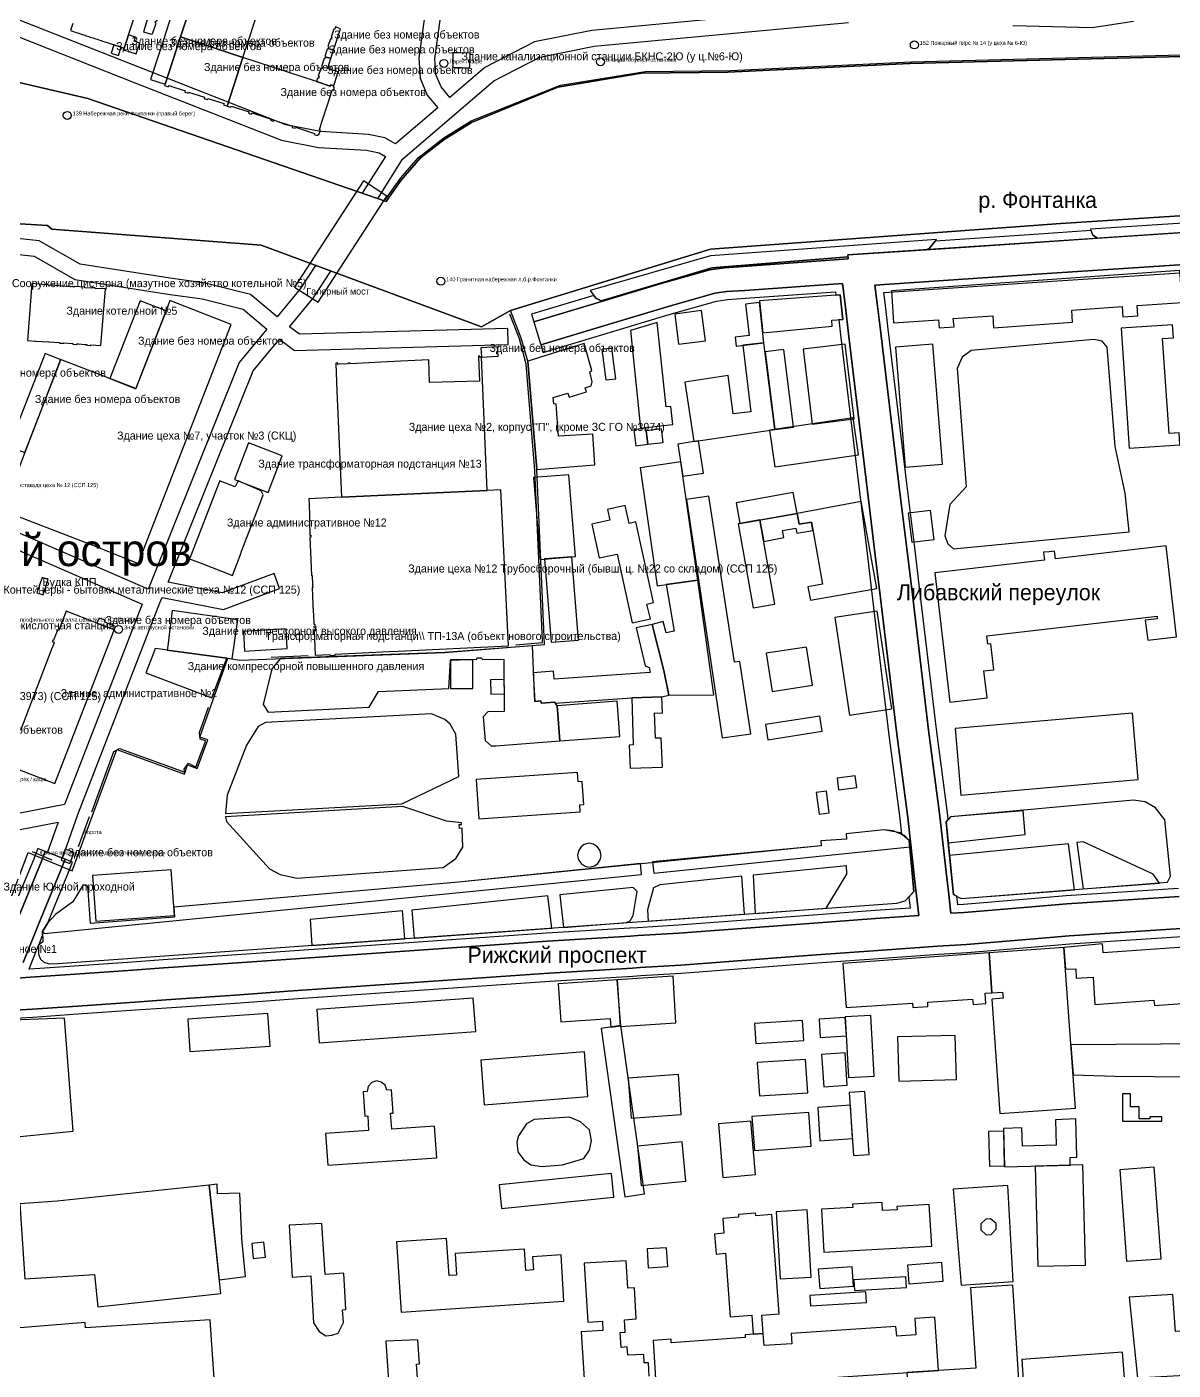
# Model space of a CAD drawing. Extents: x -1571 to 863, y -881 to 2148.
# Drawn here: x -687 to -257, y -586 to -82 of the extents above; entities that cross this region are included whole.
import ezdxf

# ---------------------------------------------------------------- set-up
doc = ezdxf.new("R2010")
doc.units = 0
for name, color, linetype in [('AREAS', 62, 'CONTINUOUS'), ('BRIDGES', 34, 'CONTINUOUS'), ('BUILDINGS_CONTEXT', 9, 'CONTINUOUS'), ('BUILDINGS_SHIPYARD', 6, 'CONTINUOUS'), ('FENCE', 1, 'CONTINUOUS'), ('FENCE_GATES', 2, 'CONTINUOUS'), ('LABELS', 7, 'CONTINUOUS'), ('LAND_EDGE', 8, 'CONTINUOUS'), ('ROADS_CITY', 8, 'CONTINUOUS'), ('ROADS_INTERNAL', 250, 'CONTINUOUS'), ('SIDEWALKS', 9, 'CONTINUOUS'), ('WATER', 5, 'CONTINUOUS'), ('ZONE_SHIPYARD', 1, 'CONTINUOUS')]:
    doc.layers.add(name, color=color, linetype=linetype)

msp = doc.modelspace()

# ---------------------------------------------------------------- linework, layer by layer
at = {"layer": 'AREAS'}
for points in [[(-287.9, -158), (-287.1, -160.2), (-285.269, -161.333), (-240.109, -158.314), (-188.595, -154.713), (-173.718, -153.792), (-172.5, -152.4), (-172.1, -150.4)], [(-475.6, -181), (-473.4, -183.8), (-471.5, -184.8), (-430, -172.5), (-378.848, -168.313), (-378.895, -167.615), (-349.689, -165.653), (-348.5, -165.2), (-345.7, -161.8), (-430.5, -167.9)], [(-412.1, -184.8), (-410.8, -196.8), (-384.8, -194.3), (-384.9, -192.1), (-380.8, -191.8), (-381.8, -182.6)], [(-342.6, -272.9), (-341.4, -275.9), (-339.3, -277.8), (-273.5, -271.4), (-275, -256.9), (-278.7, -239.4), (-281.7, -202.2), (-283.6, -199.9), (-286.7, -199.3), (-332.7, -203.4), (-336.1, -205.9), (-338, -210.2), (-334.6, -254.5), (-340.7, -261.2)], [(-598.2, -336.1), (-596.3, -339), (-558.5, -337.1), (-554.9, -331.3), (-528.6, -330.2), (-528, -319.5), (-518.1, -319.1), (-518, -318.6), (-516.5, -318.6), (-515.8, -319.3), (-507.9, -319.2), (-507.8, -338.8), (-514, -338.9), (-515.7, -340.8), (-515, -349.7), (-512.7, -351.6), (-510.9, -351.7), (-487, -349.8), (-488, -336.6), (-488.8, -335.3), (-494, -335.6), (-494.1, -334.8), (-496.3, -335), (-497.2, -314.2), (-530.1, -316.6), (-591.7, -318.9), (-594.9, -322.8)], [(-612.3, -377), (-546.2, -373.4), (-524.8, -363.1), (-526, -347.3), (-528.1, -343.5), (-530.1, -341.8), (-535.1, -339.7), (-597.3, -342.9), (-600.1, -344.4), (-604.5, -351.4), (-611.7, -370.2)], [(-342.1, -380.1), (-339.3, -407.4), (-336.5, -408.9), (-259.1, -402.8), (-258, -400.5), (-260.1, -379.4), (-263.6, -374.9), (-267.5, -372.6), (-271.8, -372), (-340.4, -378.3)], [(-612.3, -378.3), (-611.9, -380), (-595.8, -397.8), (-591.8, -399.9), (-585.6, -401.3), (-530.7, -397.2), (-525.9, -393.9), (-523.3, -389.7), (-523.6, -382.5), (-524.6, -382.6), (-524.7, -381.2), (-523.8, -381.2), (-523.8, -380.5), (-529.4, -379.9), (-545.8, -374.4)], [(-342.1, -380.1), (-341.3, -388), (-312.4, -384.9), (-313.2, -376), (-340.4, -378.3)], [(-682.4, -429.7), (-681.7, -431.6), (-680.4, -432.7), (-678.4, -433.4), (-675.2, -433.3), (-360.6, -410.6), (-357.4, -409.7), (-354.2, -406.3), (-355.9, -387.1), (-359.3, -384.3), (-365.5, -383.2), (-379.6, -384.7), (-379.5, -386.6), (-389.1, -387.3), (-389, -389.1), (-524.9, -402.7), (-631.7, -412.1), (-631.4, -415.9), (-663, -418.3), (-664, -404.2), (-665.7, -403.7), (-669.6, -410.1), (-675.9, -414.8), (-679, -418), (-681, -421.2), (-680.8, -425.1), (-682.4, -426.4)], [(-452.2, -395.1), (-451.7, -399.4), (-355.6, -389.5), (-355.9, -387.1), (-357.7, -385.3), (-361.9, -383.5), (-365.5, -383.2), (-379.6, -384.7), (-379.5, -386.6), (-389.1, -387.3), (-389, -389.1)], [(-293.1, -387.9), (-290.7, -405.3), (-262.1, -403.1), (-264.5, -399.8), (-290.7, -387.7)], [(-340.8, -392.8), (-339.3, -407.4), (-336.5, -408.9), (-293.9, -405.6), (-296.2, -388.4)], [(-681, -421.2), (-680.2, -422), (-456.3, -399.9), (-456.7, -395.8), (-524.9, -402.7), (-631.7, -412.1), (-631.4, -415.9), (-663, -418.3), (-664, -404.2), (-665.7, -403.7), (-669.6, -410.1), (-675.9, -414.8), (-679, -418)], [(-414.5, -400.1), (-413.7, -414.5), (-387.1, -412.5), (-379.3, -399.7), (-379.5, -396.6)], [(-454.1, -413.1), (-453.8, -417.4), (-417.7, -414.8), (-418.7, -400.5), (-449.5, -403.8), (-451.8, -404.9)], [(-542.5, -413.2), (-541.6, -423.7), (-489.9, -420), (-491.4, -407.9)], [(-486.9, -407.5), (-485.6, -419.7), (-461.9, -417.9), (-460.6, -417.3), (-459.4, -415.2), (-457.9, -406.3), (-459.4, -404.7)], [(-580.6, -416.8), (-579.9, -426.5), (-545.1, -424), (-546, -413.5)], [(-360.3, -460.8), (-359.8, -477.4), (-338.2, -476.7), (-338.7, -460.2)], [(-503.1, -500.2), (-502.7, -503.9), (-500.5, -506.9), (-497.8, -508.7), (-493.7, -509.3), (-485.9, -508.7), (-478, -506.4), (-475.8, -503.2), (-475.1, -499.7), (-475.8, -495.6), (-479.2, -492.6), (-483.3, -490.9), (-496.6, -491.7), (-499.5, -493.4), (-502.5, -497.8)], [(-339.4, -517.9), (-336.5, -553.8), (-317, -552.5), (-319, -516.5)]]:
    msp.add_lwpolyline(points, close=True, dxfattribs=at)
at = {"layer": 'BRIDGES'}
msp.add_lwpolyline([(-577.595, -185.356), (-551.795, -145.556), (-560.605, -139.844), (-586.405, -179.644)], close=True, dxfattribs=at)
at = {"layer": 'BUILDINGS_CONTEXT'}
for points in [[(-254.5, -173.5), (-362.6, -181.1), (-361.8, -193.1), (-345, -191.9), (-344.7, -195), (-339.1, -194.6), (-339.4, -191.5), (-324.6, -190.4), (-324.3, -194.9), (-306.9, -193.7), (-294.7, -192.8), (-295, -188.3), (-276.1, -187), (-275.8, -190.8), (-270.2, -190.4), (-270.4, -186.6), (-253.6, -185.4)], [(-410.4, -200.6), (-412.1, -185.5), (-417.3, -186.1), (-416, -197.8), (-421.2, -198.4), (-420.8, -201.8)], [(-432.37, -199.835), (-433.8, -188.5), (-443.83, -189.765), (-442.4, -201.1)], [(-450.4, -192.9), (-460.5, -195.9), (-456.7, -232.5), (-444.6, -231.2), (-445.3, -224.4), (-447.1, -224.5)], [(-260.9, -198.9), (-256.8, -198.7), (-257.2, -193.8), (-276.4, -195.1), (-273.4, -240), (-254.4, -238.8), (-254.7, -234.3), (-258.5, -234.6)], [(-477.8, -200.8), (-499, -207.5), (-495.6, -248.1), (-473.8, -246.3), (-474.6, -234.8), (-487.4, -235.5), (-488.3, -223.6), (-489.2, -223.4), (-489.4, -221.1), (-483.9, -219.4), (-483.4, -221), (-476.9, -219), (-477.4, -217.4), (-475.2, -216.7), (-474.8, -215.2), (-475.7, -211.4), (-474.9, -210.9)], [(-423.8, -212.8), (-440.1, -215.3), (-436.7, -237.6), (-406.3, -233), (-410.4, -200.6), (-418.3, -201.5), (-415.3, -226.4), (-422, -227.2)], [(-395.7, -203), (-392.3, -231), (-376.601, -229.094), (-380.001, -201.094)], [(-361.1, -202.2), (-357.498, -247.22), (-343.5, -246.1), (-347.102, -201.08)], [(-465.998, -214.013), (-467.5, -202.6), (-471.202, -203.087), (-469.7, -214.5)], [(-409.904, -203.969), (-406.3, -233), (-399.296, -232.131), (-402.9, -203.1)], [(-377, -228.7), (-408.328, -233.304), (-406.3, -247.1), (-374.972, -242.496)], [(-458.4, -239.2), (-453.9, -238.6), (-454.7, -232.6), (-459.2, -233.2)], [(-448.8, -232.8), (-454.6, -233.5), (-453.983, -238.61), (-448.183, -237.91)], [(-433.1, -249.4), (-435, -237.3), (-442.699, -238.509), (-440.799, -250.609)], [(-435.199, -289.504), (-441.6, -245.2), (-456.801, -247.396), (-450.4, -291.7)], [(-481.098, -280.725), (-483.6, -250), (-496.806, -251.075), (-494.304, -281.8)], [(-398, -264.5), (-399.4, -256.7), (-420.81, -260.543), (-419.41, -268.343)], [(-461, -268.3), (-462.5, -261.5), (-469.1, -263), (-468.2, -267.1), (-475, -268.6), (-472.2, -281.2), (-465.5, -279.8), (-459.8, -305.6), (-453, -304.1), (-454.3, -298.5), (-451.8, -297.9), (-458.5, -267.7)], [(-439.5, -259.3), (-426.1, -348.7), (-415.3, -347.1), (-419.4, -320), (-421.5, -320.3), (-431.1, -258)], [(-393.9, -292), (-393, -297.1), (-368.1, -292.7), (-373.9, -260.1), (-398, -264.5), (-397.2, -268.6), (-392.6, -267.8), (-388.5, -291)], [(-398, -264.5), (-411.9, -267), (-410.5, -275), (-402.9, -273.6), (-403.4, -270.9), (-398.4, -270), (-398.1, -271.9), (-392.1, -270.9), (-392.6, -267.8), (-397.2, -268.6)], [(-346.6, -274.3), (-347.9, -263.4), (-356.288, -264.4), (-354.988, -275.3)], [(-406.3, -298.5), (-411.906, -266.968), (-420.066, -268.418), (-414.46, -299.951)], [(-346.3, -286.8), (-340.7, -335.3), (-326.7, -333.6), (-327.9, -323.5), (-324.2, -323.1), (-325.3, -313.4), (-326.5, -313.5), (-326.8, -310.4), (-263, -303), (-262.9, -304.1), (-267.4, -304.6), (-266.5, -312), (-255.7, -310.8), (-259.6, -276.7), (-301.1, -281.5), (-301.4, -278.7), (-303.4, -278.9), (-305.6, -279.1), (-305.2, -282.1)], [(-492.7, -281.6), (-490.2, -312.8), (-479.993, -311.982), (-482.493, -280.782)], [(-448.2, -305), (-452.3, -306.2), (-448, -323.4), (-446.1, -332.7), (-429.2, -332.5), (-435.2, -289.5), (-447.1, -291.2), (-444.1, -308.7), (-447.1, -309.3)], [(-383.803, -303.581), (-378.3, -340.1), (-362.497, -337.719), (-368, -301.2)], [(-488.8, -335.3), (-488.8, -335.7), (-459.9, -333.7), (-448.7, -333.3), (-446.1, -332.7), (-448, -323.4), (-452.3, -306.2), (-458.3, -307.4), (-455, -321.6), (-453.4, -322.3), (-453.1, -324.2), (-489.1, -326.7), (-489.3, -323.7), (-497, -324.3), (-496.3, -335), (-494.1, -334.8), (-494, -335.6)], [(-392.2, -328.9), (-394.4, -314.6), (-409.512, -316.925), (-407.312, -331.225)], [(-528, -319.4), (-528, -330.1), (-519.6, -330.1), (-519.6, -319.4)], [(-507.7, -332.206), (-507.8, -326.8), (-512.9, -326.894), (-512.8, -332.3)], [(-488, -336.6), (-487, -349.8), (-464.461, -348.093), (-465.461, -334.893)], [(-451.4, -339.3), (-448.4, -339.4), (-448.7, -333.3), (-459.9, -333.7), (-459.4, -351.3), (-460.9, -351.4), (-460.6, -360), (-448.5, -359.6), (-448.9, -348.8), (-451.1, -348.8)], [(-408.901, -349.4), (-388.6, -346.2), (-389.499, -340.5), (-409.8, -343.7)], [(-272.2, -339.4), (-338.7, -345.2), (-336.529, -370.094), (-270.029, -364.294)], [(-518.3, -364.3), (-517.3, -379), (-479.3, -376.4), (-479.5, -373.8), (-478, -373.7), (-478.6, -365), (-480.1, -365.1), (-480.3, -361.7)], [(-382.4, -368.2), (-375.6, -367.3), (-376.183, -362.898), (-382.983, -363.798)], [(-389.7, -377.3), (-385.9, -376.8), (-386.966, -368.696), (-390.766, -369.196)], [(-471.8, -394.4), (-471.5, -392.9), (-471.8, -391), (-472.8, -389.5), (-474.4, -388.5), (-475.9, -388.2), (-477.8, -388.6), (-479, -389.5), (-480, -391), (-480.3, -392.6), (-480.1, -394.1), (-479, -395.8), (-477.5, -396.8), (-475.9, -397.1), (-473.9, -396.6), (-472.7, -395.8)], [(-631.492, -415.214), (-632.708, -398.193), (-662.2, -400.3), (-660.984, -417.32)], [(-283.5, -425.9), (-297.9, -427.3), (-297.3, -435.4), (-293.5, -435.2), (-293.3, -438.8), (-287, -438.4), (-286.3, -448.6), (-264.2, -447), (-264, -449), (-239.6, -447.3), (-239.8, -445.4), (-217, -443.8), (-217.7, -433.8), (-207.7, -433), (-208.5, -421), (-222.9, -422.1), (-222.7, -425), (-283.2, -429.3)], [(-321.9, -489.5), (-293.6, -487.5), (-297.9, -427.3), (-326, -429.3), (-324.9, -444.2), (-320.9, -444), (-320.7, -446.3), (-324.9, -446.6)], [(-326, -429.3), (-380.8, -433.2), (-379.6, -449.8), (-354.7, -448.1), (-354.6, -449.8), (-348.9, -449.4), (-349, -447.8), (-332.2, -446.6), (-332, -448.6), (-327.2, -448.3), (-327.4, -444.4), (-324.9, -444.2)], [(-443.4, -455.5), (-444.5, -438), (-465.405, -439.314), (-464.305, -456.814)], [(-467.8, -457.1), (-464.1, -456.6), (-465.4, -439.4), (-487.6, -440.9), (-486.6, -455.1), (-468.1, -453.9)], [(-577.206, -463), (-518.5, -458.8), (-519.394, -446.3), (-578.1, -450.5)], [(-295.3, -463.7), (-294.5, -475), (-278.8, -475.5), (-235.5, -475.9), (-235.6, -445.1), (-239.8, -445.4), (-239.6, -447.3), (-245.3, -447.7), (-244.8, -463.4)], [(-625.646, -466.303), (-595.6, -464.2), (-596.454, -451.997), (-626.5, -454.1)], [(-369.1, -475.5), (-370.3, -452.8), (-379.91, -453.308), (-378.71, -476.008)], [(-710.9, -506.9), (-697.3, -508.8), (-697, -498.8), (-669.5, -496.1), (-672.7, -453.8), (-692.2, -454.5)], [(-471.5, -457.6), (-462.6, -520.7), (-455.192, -519.655), (-464.092, -456.555)], [(-395.893, -454.6), (-413.9, -455.8), (-413.4, -463.3), (-395.393, -462.1)], [(-379.5, -460.4), (-379.9, -453.5), (-389.702, -454.068), (-389.302, -460.968)], [(-515.272, -486.193), (-476.4, -483.1), (-477.728, -466.407), (-516.6, -469.5)], [(-379.2, -478.9), (-380, -466.8), (-388.801, -467.382), (-388.001, -479.482)], [(-412.1, -482.9), (-394, -481.7), (-394.829, -469.195), (-412.929, -470.395)], [(-550.1, -480.6), (-551.8, -480.7), (-552.4, -478.9), (-553.9, -477.7), (-555.7, -477.3), (-557.5, -477.9), (-558.8, -479.4), (-559.2, -481.3), (-560.7, -481.4), (-560.1, -490.5), (-559, -490.4), (-558.7, -495.9), (-574.8, -497), (-574, -508.9), (-533.1, -506.1), (-533.9, -494.2), (-550, -495.3), (-550.4, -489.4), (-549.5, -489.3)], [(-441.4, -489.8), (-442.5, -474.9), (-461.308, -476.289), (-460.208, -491.189)], [(-371, -504.807), (-372.6, -481.2), (-378.4, -481.593), (-376.8, -505.2)], [(-272.9, -482.1), (-276, -482.1), (-276, -492.3), (-261.2, -492.3), (-261.2, -490.7), (-265.7, -490.7), (-265.7, -491.5), (-269.7, -491.5), (-269.7, -487), (-272.9, -487)], [(-390.2, -487.2), (-389.4, -499.7), (-377.199, -498.919), (-377.999, -486.419)], [(-413.6, -512.4), (-415.303, -492.363), (-427.5, -493.4), (-425.797, -513.437)], [(-393.6, -489.1), (-414.914, -490.639), (-414, -503.3), (-392.686, -501.761)], [(-313.7, -494.9), (-320.6, -495.1), (-320.2, -509.5), (-295.6, -508.9), (-295.6, -506), (-293.1, -505.9), (-293.4, -491.5), (-301.1, -491.8), (-300.8, -501.3), (-313.5, -501.7)], [(-320.2, -509.1), (-320.501, -496.071), (-326.15, -496.201), (-325.849, -509.23)], [(-441.1, -500.1), (-457.8, -501.7), (-456.383, -516.489), (-439.683, -514.889)], [(-466.7, -520.9), (-467.6, -512), (-509.676, -516.255), (-508.776, -525.155)], [(-289.8, -546.3), (-290.802, -508.723), (-308.7, -509.2), (-307.698, -546.777)], [(-277.002, -510.578), (-274.4, -544.9), (-261.498, -543.922), (-264.1, -509.6)], [(-614.1, -557), (-618.5, -516.3), (-675.5, -522.4), (-689.4, -523.3), (-687.6, -551.5), (-661.5, -549.9), (-660.2, -562)], [(-615.5, -516), (-618.5, -516.3), (-614.7, -551.9), (-604.8, -550.6), (-606.2, -536.5), (-606.9, -519.4), (-615.3, -519.6)], [(-387.9, -541.5), (-347.5, -539.2), (-348.4, -523.6), (-360.6, -524.3), (-360.5, -525.6), (-366, -525.9), (-366.1, -522.8), (-377.2, -523.5), (-377.1, -524.7), (-388.8, -525.4)], [(-410.7, -571.9), (-411.2, -565.1), (-404.7, -564.6), (-407.5, -527.4), (-413.5, -527.9), (-413.6, -526.8), (-420, -527.3), (-419.9, -528.3), (-425.8, -528.8), (-425.4, -534.4), (-428.9, -534.7), (-428.3, -542.2), (-424.8, -541.9), (-423.1, -565.7), (-415, -565.1), (-414.5, -572.2)], [(-405.8, -526.3), (-404.3, -551.5), (-392.705, -550.81), (-394.205, -525.61)], [(-580.3, -550.3), (-579.3, -568), (-577.2, -571.2), (-574.7, -572.8), (-572.4, -572.6), (-570.1, -571.8), (-568.1, -567.9), (-568.4, -563.1), (-567.2, -563), (-568, -549.4), (-575, -549.8), (-576.2, -530.7), (-588.5, -531.4), (-587.3, -550.8)], [(-327.1, -535), (-325.2, -534.9), (-323.3, -532.9), (-323.3, -530.7), (-325.4, -529), (-327.2, -529.1), (-329.1, -530.8), (-329.1, -533.1)], [(-597.3, -543.4), (-597.9, -537.7), (-602.491, -538.183), (-601.891, -543.883)], [(-526.2, -542), (-525.7, -550.1), (-528.5, -550.2), (-529.5, -536.3), (-548.2, -537.6), (-546.5, -564), (-485.4, -559.9), (-486.5, -542.5), (-497.2, -543.2), (-496.8, -548.1), (-499.7, -548.3), (-500.2, -540.3)], [(-446.889, -539.799), (-454.2, -540.2), (-453.811, -547.301), (-446.5, -546.9)], [(-377.3, -547), (-390.01, -547.901), (-389.5, -555.1), (-376.79, -554.199)], [(-343.7, -545.3), (-356.6, -546.3), (-356.058, -553.297), (-343.158, -552.297)], [(-357.156, -550.692), (-376.747, -551.903), (-376.5, -555.9), (-356.909, -554.689)], [(-314.7, -591.5), (-317.1, -553.8), (-332.9, -554.8), (-330.9, -584.9), (-356.8, -586.6), (-356.3, -594.2)], [(-393, -561.6), (-372, -560.3), (-372.242, -556.396), (-393.242, -557.696)], [(-233.7, -569.3), (-256.1, -571.2), (-257.1, -557.4), (-273.4, -558.3), (-270.3, -588.6), (-201.3, -584.7), (-202.3, -566.7), (-209.7, -567), (-227.1, -568.7), (-227.4, -565.1), (-234, -565.8)], [(-753, -623), (-614.9, -612.7), (-618.1, -566.9), (-664.8, -569.8), (-664.9, -567.8), (-704.8, -571.1), (-704.7, -572.2), (-736.9, -576), (-754.4, -621.5)], [(-452, -574.6), (-450.8, -592.9), (-445.6, -592.5), (-445.4, -594.8), (-414.6, -592.8), (-414.8, -590.4), (-345, -585.8), (-346.3, -565.9), (-353.8, -566.4), (-353.4, -572.5), (-360.6, -573), (-360.9, -569.3), (-400.2, -571.9), (-399.9, -575.8), (-410.3, -576.5), (-410.7, -571.9), (-417.5, -572.4), (-417.5, -573.5), (-445.2, -575.4), (-445.2, -574.1)], [(-549.9, -608.3), (-539, -607.5), (-540.7, -583.4), (-539.6, -583.3), (-540.2, -574.3), (-552.2, -574.8)], [(-275.893, -578.999), (-313.7, -581.7), (-313.007, -591.401), (-275.2, -588.7)]]:
    msp.add_lwpolyline(points, close=True, dxfattribs=at)
msp.add_lwpolyline([(-453.4, -588), (-453.7, -582.9), (-455.3, -583), (-455.5, -579.8), (-461.5, -580.1), (-461.7, -577), (-463.9, -577.2), (-464.3, -571.6), (-462.4, -571.5), (-462.7, -566.8), (-458.3, -566.5), (-459, -554.8), (-461.4, -555), (-462.1, -544.7), (-477.8, -545.6), (-476.5, -567.7), (-471, -567.4), (-470.8, -570.8), (-478.9, -571.3), (-477.8, -589)], dxfattribs=at)
at = {"layer": 'BUILDINGS_SHIPYARD'}
for points in [[(-669.61, -80.85), (-670.47, -83.48), (-670.08, -83.61), (-669.31, -83.86), (-668.74, -84.05), (-667.8, -84.36), (-667.34, -84.51), (-666.46, -84.8), (-665.97, -84.96), (-664.99, -85.28), (-664.52, -85.44), (-663.6, -85.74), (-663.03, -85.93), (-662.09, -86.23), (-661.4, -86.46), (-660.47, -86.77), (-659.84, -86.97), (-658.96, -87.26), (-658.47, -87.42), (-657.63, -87.7), (-657.15, -87.86), (-656.23, -88.16), (-655.69, -88.34), (-654.41, -88.76), (-654.14, -88.85), (-651.45, -89.73), (-650.33, -90.1), (-649.33, -87.09), (-648.65, -85.04), (-645.4, -75.28)], [(-626.35, -77.23), (-629.19, -85.9), (-605.76, -93.58), (-599.11, -73.28)], [(-693.43, -359.12), (-676.29, -365.72), (-654.23, -308.53), (-654.18, -308.09), (-660.52, -305.65), (-664.37, -304.16), (-672.07, -301.2), (-674.31, -306.99), (-674.73, -308.1), (-674.88, -308.47), (-675.63, -308.19), (-675.73, -308.46), (-675.44, -308.58), (-675.48, -308.66), (-676.65, -311.7), (-676.83, -312.18), (-677.12, -312.07), (-677.29, -312.5), (-676.54, -312.79), (-676.86, -313.62), (-677.56, -315.44), (-689.19, -345.9)]]:
    msp.add_lwpolyline(points, dxfattribs=at)
for points in [[(-631.8, -75.45), (-632.65, -78.02), (-636.34, -89.3), (-636.96, -91.18), (-640.46, -101.87), (-635.01, -103.65), (-629.19, -85.9), (-626.35, -77.23)], [(-639.66, -76.19), (-639.98, -76.1), (-640.45, -75.95), (-640.62, -75.9), (-643.08, -83.97), (-640.2, -84.91), (-640.11, -84.65), (-639.72, -84.78), (-638.27, -80.71), (-638.66, -80.58), (-638.41, -79.8), (-638.02, -79.92), (-637.06, -77), (-637.4, -76.9)], [(-650.33, -90.1), (-650.52, -90.67), (-645.88, -92.17), (-644.46, -88.2), (-646.54, -87.48), (-646.02, -85.95), (-648.65, -85.04), (-649.33, -87.09)], [(-571.74, -82.95), (-572.71, -85.92), (-572.4, -86.03), (-572.63, -86.73), (-572.94, -86.62), (-573.89, -89.51), (-573.58, -89.62), (-573.77, -90.22), (-571.79, -90.88), (-569.16, -82.84), (-571.13, -82.16), (-571.42, -83.05)], [(-655.2, -91.96), (-652.48, -92.87), (-651.432, -89.736), (-654.152, -88.826)], [(-635.01, -103.65), (-635.16, -104.11), (-633.71, -104.58), (-633.55, -104.13), (-627.44, -106.13), (-627.59, -106.59), (-626.37, -106.99), (-626.2, -106.54), (-620.15, -108.52), (-620.3, -108.98), (-619.07, -109.38), (-618.91, -108.93), (-612.88, -110.9), (-613.03, -111.36), (-611.66, -111.81), (-605.76, -93.58), (-629.19, -85.9)], [(-574.2, -90.45), (-575.1, -93.2), (-574.79, -93.31), (-572.81, -93.97), (-571.79, -90.88), (-573.77, -90.22), (-573.89, -90.57)], [(-611.66, -111.81), (-610.3, -112.26), (-610.14, -111.8), (-603.49, -113.98), (-603.65, -114.43), (-602.47, -114.82), (-602.3, -114.37), (-595.25, -116.69), (-595.4, -117.14), (-594.28, -117.51), (-594.12, -117.05), (-587.16, -119.34), (-587.33, -119.79), (-586.2, -120.15), (-586.04, -119.7), (-578.89, -122.05), (-579.05, -122.5), (-577.85, -122.89), (-577.69, -122.44), (-577.28, -122.58), (-576.68, -120.85), (-577.13, -120.71), (-576.85, -119.86), (-576.71, -119.43), (-576.57, -119.01), (-576.43, -118.58), (-576.29, -118.15), (-576.15, -117.72), (-576.01, -117.29), (-573.57, -109.84), (-573.02, -108.18), (-572.64, -107), (-572.18, -105.59), (-571.69, -105.74), (-571.41, -104.82), (-571.88, -104.68), (-571.75, -104.28), (-572.94, -103.89), (-573.08, -104.29), (-578.19, -102.62), (-605.76, -93.58)], [(-575.36, -93.99), (-576.35, -97.01), (-576.03, -97.11), (-576.26, -97.81), (-576.58, -97.71), (-577.54, -100.64), (-577.22, -100.75), (-577.47, -101.51), (-577.79, -101.4), (-578.19, -102.62), (-573.08, -104.29), (-572.94, -103.89), (-571.75, -104.28), (-571.58, -103.78), (-571.33, -103), (-570.01, -98.99), (-574.02, -97.67), (-573.92, -97.36), (-573.88, -97.24), (-573.7, -96.71), (-573.56, -96.27), (-572.81, -93.97), (-574.79, -93.31), (-575.04, -94.09)], [(-524.69, -91.88), (-527.03, -91.84), (-527.05, -93.27), (-527.05, -94.22), (-527.07, -95.6), (-527.08, -96.56), (-527.08, -97.36), (-523.74, -97.41), (-522.66, -97.43), (-520.64, -97.46), (-520.56, -91.94)], [(-679.35, -178.83), (-679.66, -178.8), (-684.95, -178.33), (-686.61, -199.7), (-683.76, -199.89), (-683.58, -199.9), (-683.51, -199.9), (-678.64, -200.23), (-678.48, -200.24), (-678.39, -200.24), (-674.52, -200.5), (-674.53, -200.67), (-672.93, -200.75), (-672.91, -200.55), (-669.58, -200.84), (-669.58, -201.09), (-668.06, -201.19), (-668.04, -200.93), (-667.43, -200.98), (-665.07, -201.15), (-664.36, -201.2), (-664.36, -201.45), (-662.85, -201.59), (-662.82, -201.34), (-659.04, -201.55), (-657.36, -180.37), (-661.15, -180.15), (-661.15, -180.01), (-662.52, -179.93), (-662.53, -180.07), (-665.09, -179.92), (-665.07, -179.75), (-668.85, -179.47), (-668.86, -179.58), (-669.68, -179.54), (-670.59, -179.49), (-671.23, -179.45), (-671.29, -179.45), (-671.4, -179.44), (-673.5, -179.29), (-676.47, -179.09), (-678.75, -178.89)], [(-645.96, -217.73), (-655.66, -213.98), (-674.14, -206.84), (-687.61, -241.7), (-695.82, -263.39), (-661.26, -276.85), (-645.08, -283.33), (-610.25, -193.64), (-633.15, -184.74), (-634.63, -188.56)], [(-634.599, -188.572), (-644.289, -184.796), (-655.66, -213.98), (-645.97, -217.756)], [(-693.56, -239.38), (-687.61, -241.7), (-674.034, -206.881), (-679.984, -204.561)], [(-514.23, -255.88), (-516.35, -205.89), (-516.62, -205.91), (-516.92, -205.92), (-516.94, -205.55), (-517.47, -205.57), (-517.46, -205.94), (-517.09, -214.88), (-535.83, -215.42), (-536.1, -206.9), (-546.63, -207.43), (-554.09, -207.81), (-554.12, -207.82), (-565.5, -208.4), (-565.51, -208.13), (-566.36, -208.18), (-566.34, -208.45), (-569.74, -208.62), (-570.16, -208.64), (-570.18, -208.11), (-570.97, -208.13), (-570.96, -208.46), (-570.52, -218.54), (-568.77, -258.45)], [(-510.3, -202.06), (-516.561, -202.444), (-516.35, -205.89), (-510.089, -205.506)], [(-591.038, -242.931), (-603.724, -238.073), (-608.985, -251.812), (-596.3, -256.67)], [(-609.73, -287.77), (-606.48, -279.27), (-606.39, -279.04), (-605.64, -277.08), (-605.56, -276.85), (-604.54, -274.2), (-604.28, -273.51), (-599.6, -261.26), (-598.18, -257.55), (-598.93, -256.09), (-607.59, -252.34), (-608.68, -254.61), (-614.52, -252.29), (-614.62, -252.53), (-614.88, -253.2), (-625.7, -281.32), (-625.79, -281.55), (-621.82, -283.09), (-621.45, -283.23)], [(-580.98, -261.1), (-580.87, -265.44), (-580.82, -267.5), (-580.69, -272.71), (-580.34, -272.72), (-580.34, -273.46), (-580.73, -273.46), (-580.34, -281.96), (-580.07, -287.76), (-579.77, -287.76), (-579.65, -291.47), (-579.63, -292.32), (-579.87, -292.32), (-579.61, -298.74), (-579.59, -300), (-579.39, -299.99), (-579.32, -303.66), (-579.25, -304.66), (-579.14, -306.05), (-578.84, -306.04), (-578.84, -306.07), (-578.75, -308.26), (-578.75, -308.29), (-579.04, -308.3), (-578.66, -317.69), (-573.25, -317.43), (-573.24, -317.75), (-571.22, -317.66), (-571.24, -317.33), (-550.92, -316.34), (-547.59, -316.18), (-506.16, -314.18), (-509.13, -255.66), (-514.23, -255.88), (-568.77, -258.45), (-581.08, -259.04)], [(-680.718, -295.041), (-678.78, -289.31), (-681.122, -288.518), (-683.061, -294.248)], [(-633.57, -310.88), (-633.6, -311.08), (-633.88, -313.28), (-634.21, -315.79), (-611.77, -318.83), (-609.84, -319.09), (-607.72, -304.36), (-632.28, -300.97), (-632.4, -301.99)], [(-654.18, -308.09), (-654.23, -308.53), (-653.56, -306.93), (-657.54, -305.32), (-657.47, -304.56), (-659.76, -303.74), (-660.52, -305.65)], [(-605.61, -308.759), (-605.158, -316.158), (-589.138, -315.179), (-589.59, -307.78)], [(-635.66, -315.59), (-638.66, -315.18), (-638.94, -315.9), (-639.32, -316.89), (-642.17, -324.3), (-617.45, -333.67), (-611.77, -318.83), (-634.21, -315.79), (-635.66, -315.59)], [(-669.1, -391.6), (-672.42, -390.35), (-673.991, -394.523), (-670.671, -395.773)]]:
    msp.add_lwpolyline(points, close=True, dxfattribs=at)
at = {"layer": 'FENCE'}
for points in [[(-552.393, -146.971), (-546.578, -138.761), (-540.012, -131.219), (-530.453, -123.689), (-520.141, -117.368), (-486.635, -103.915), (-454.956, -98.883), (-422.981, -98.45), (-355.046, -95.183), (-249.08, -92.507), (-215.546, -87.392)], [(-503.418, -313.757), (-493.45, -312.958), (-493.457, -312.328), (-496.288, -248.391), (-499.614, -208.557), (-502.067, -199.013), (-505.739, -189.793)], [(-595.256, -318.36), (-581.266, -317.832)], [(-662.418, -376.355), (-654.148, -353.824), (-652.047, -352.64), (-627.632, -361.579), (-627.823, -360.358), (-626.229, -358.188), (-623.477, -359.644), (-619.975, -350.277), (-619.882, -349.81), (-621.78, -349.178), (-622.011, -346.62), (-618.668, -337.196)], [(-667.429, -389.429), (-663.294, -378.163)], [(-684.867, -391.317), (-677.47, -394.365)]]:
    msp.add_lwpolyline(points, dxfattribs=at)
at = {"layer": 'LAND_EDGE'}
for points in [[(-752.6, -88.3), (-664, -109), (-552.1, -147.6), (-546.6, -139.7), (-539.2, -131.2), (-530.3, -124.3), (-520.1, -118), (-487.7, -104.7), (-456.3, -99.5), (-424, -99.1), (-355.7, -95.8), (-248.8, -93.1), (-213.6, -87.7), (-142.8, -79.5)], [(-807.1, -846.8), (-590.8, -850), (800, -850), (800, -124.3), (749.6, -147.3), (657.2, -139.3), (8.1, -88.8), (-33.2, -90.4), (-48.6, -96.9), (-94.4, -133.2), (-120.6, -144.3), (-299.1, -155.8), (-430.5, -165.5), (-505.5, -188.5), (-516.3, -194.6), (-598.9, -164), (-677.5, -158), (-679.1, -156.6), (-722.5, -154)]]:
    msp.add_lwpolyline(points, dxfattribs=at)
at = {"layer": 'OBJECT_POINTS'}
for centre in [(-354, -88.86), (-530.4, -95.8), (-471.7, -95.2), (-671.65, -115.33), (-531.55, -177.5), (-652.4, -308)]:
    msp.add_circle(centre, 1.5, dxfattribs=at)
at = {"layer": 'ROADS_CITY'}
for points in [[(-240.109, -158.314), (-308.901, -162.913), (-378.895, -167.615), (-378.794, -169.122), (-418.219, -171.911), (-425.379, -172.423), (-430.741, -173.189), (-449.264, -178.481), (-477.987, -187.088), (-496.659, -192.642), (-494.092, -201.269), (-475.413, -195.712), (-446.736, -187.119), (-428.859, -182.011), (-424.421, -181.377), (-417.581, -180.889), (-380.947, -178.297), (-379.857, -187.221), (-378.657, -197.216), (-371.556, -256.122), (-368.756, -279.126), (-366.657, -296.321), (-360.553, -347.247), (-356.457, -378.522), (-353.66, -403.596), (-353.158, -407.709), (-352.283, -415.26), (-368.53, -416.415), (-393.343, -418.216), (-442.403, -421.913), (-457.584, -422.812), (-460.489, -423.013), (-491.69, -424.913), (-589.723, -431.715), (-607.818, -433.015), (-629.917, -434.514), (-635.52, -434.915), (-647.114, -435.714), (-668.722, -437.215), (-685.482, -438.412), (-690.604, -438.699)], [(-254.721, -408.115), (-296.847, -410.916), (-311.397, -412.121), (-335.345, -414.116), (-340.297, -414.44), (-341.242, -406.291), (-341.74, -402.204), (-344.543, -377.078), (-348.647, -345.753), (-354.743, -294.879), (-356.844, -277.674), (-359.644, -254.678), (-366.743, -195.784), (-367.943, -185.779), (-368.776, -178.962), (-308.099, -174.887), (-239.291, -170.286)], [(-688.196, -432.911), (-682.594, -418.904), (-674.194, -398.504), (-672.472, -394.2), (-679.9, -391.229), (-681.606, -395.496), (-690.006, -415.896)], [(-693.356, -450.872), (-684.718, -450.388), (-667.878, -449.185), (-646.286, -447.686), (-634.68, -446.885), (-629.083, -446.486), (-606.982, -444.985), (-588.877, -443.685), (-490.91, -436.887), (-459.711, -434.987), (-456.816, -434.788), (-441.597, -433.887), (-392.457, -430.184), (-367.67, -428.385), (-345.191, -426.786), (-334.455, -426.084), (-310.403, -424.079), (-295.953, -422.884), (-253.879, -420.085)]]:
    msp.add_lwpolyline(points, dxfattribs=at)
at = {"layer": 'ROADS_INTERNAL'}
for points in [[(-533.838, -50.341), (-539.812, -93.784), (-539.364, -101.287), (-536.697, -107.665), (-532.747, -112.467), (-548.522, -126.022), (-552.51, -123.659), (-558.713, -122.418), (-576.721, -121.318), (-589.66, -118.807), (-643.802, -97.608), (-715.782, -69.177)], [(-378.913, -74.498), (-474.936, -83.428), (-496.397, -87.74), (-515.084, -97.291), (-528.195, -108.556), (-531.503, -104.535), (-533.436, -99.913), (-533.788, -94.016), (-527.962, -51.659)], [(-717.818, -74.823), (-645.998, -103.192), (-591.34, -124.593), (-577.479, -127.282), (-559.487, -128.382), (-554.69, -129.341), (-552.379, -130.711), (-559.529, -142.086), (-561.093, -144.498), (-555.249, -146.514), (-554.471, -145.314), (-545.901, -131.68), (-511.716, -102.309), (-494.403, -93.46), (-474.064, -89.372), (-378.687, -80.502)], [(-317.062, -81.599), (-287.307, -82.305), (-271.758, -79.921)], [(-703.734, -385.794), (-675.079, -380.243), (-679.085, -391.555), (-673.51, -393.785), (-667.687, -377.343), (-636.917, -298.022), (-636.076, -296.012), (-613.044, -300.507), (-592.014, -292.661), (-594.112, -287.04), (-613.556, -294.293), (-633.766, -290.35), (-601.992, -211.056), (-592.116, -199.205), (-586.458, -203.428), (-506.316, -201.171), (-506.485, -195.173), (-584.542, -197.372), (-588.285, -194.578), (-579.476, -183.875), (-572.846, -173.652), (-578.612, -171.516), (-584.324, -180.325), (-592.984, -190.845), (-602.892, -182.462), (-619.924, -178.151), (-633.065, -176.332), (-666.789, -171.121), (-682.152, -162.284), (-699.675, -160.411)], [(-700.313, -166.377), (-684.048, -168.116), (-668.811, -176.879), (-633.935, -182.268), (-621.076, -184.049), (-605.708, -187.938), (-596.811, -195.467), (-607.208, -207.944), (-640.676, -291.463), (-641.293, -292.936), (-690.22, -271.65)], [(-692.614, -277.152), (-643.539, -298.501), (-672.698, -373.67), (-707.466, -380.406)]]:
    msp.add_lwpolyline(points, dxfattribs=at)
at = {"layer": 'SIDEWALKS'}
for points in [[(-349.689, -165.653), (-308.901, -162.913), (-285.269, -161.333), (-287.1, -160.2), (-287.722, -158.491), (-309.102, -159.92), (-346.204, -162.412), (-348.5, -165.2)], [(-497.514, -189.767), (-496.659, -192.642), (-477.987, -187.088), (-449.264, -178.481), (-430.741, -173.189), (-425.379, -172.423), (-418.219, -171.911), (-378.794, -169.122), (-378.848, -168.313), (-430, -172.5), (-471.5, -184.8), (-473.4, -183.8), (-474.175, -182.814), (-478.846, -184.213)]]:
    msp.add_lwpolyline(points, close=True, dxfattribs=at)
for points in [[(-239.291, -170.286), (-308.099, -174.887), (-368.776, -178.962), (-367.943, -185.779), (-366.743, -195.784), (-359.644, -254.678), (-356.844, -277.674), (-354.743, -294.879), (-348.647, -345.753), (-344.543, -377.078), (-341.74, -402.204), (-341.242, -406.291), (-340.297, -414.44), (-335.345, -414.116), (-311.397, -412.121), (-296.847, -410.916), (-254.721, -408.115)], [(-254.932, -405.122), (-297.07, -407.925), (-311.645, -409.131), (-335.568, -411.124), (-337.646, -411.26), (-338.013, -408.089), (-339.3, -407.4), (-340.8, -392.8), (-340.797, -392.8), (-341.29, -387.999), (-341.3, -388), (-342.1, -380.1), (-341.284, -379.236), (-341.565, -376.717), (-345.67, -345.38), (-351.765, -294.519), (-353.866, -277.311), (-356.665, -254.318), (-363.764, -195.425), (-364.965, -185.418), (-365.414, -181.743), (-307.898, -177.88), (-239.086, -173.279)], [(-690.604, -438.699), (-685.482, -438.412), (-668.722, -437.215), (-647.114, -435.714), (-635.52, -434.915), (-629.917, -434.514), (-607.818, -433.015), (-589.723, -431.715), (-491.69, -424.913), (-460.489, -423.013), (-457.584, -422.812), (-442.403, -421.913), (-393.343, -418.216), (-368.53, -416.415), (-352.283, -415.26), (-353.158, -407.709), (-353.66, -403.596), (-356.457, -378.522), (-360.553, -347.247), (-366.657, -296.321), (-368.756, -279.126), (-371.556, -256.122), (-378.657, -197.216), (-379.857, -187.221), (-380.947, -178.297), (-417.581, -180.889), (-424.421, -181.377), (-428.859, -182.011), (-446.736, -187.119), (-475.413, -195.712), (-494.092, -201.269), (-493.237, -204.144), (-474.554, -198.587), (-445.893, -189.998), (-428.232, -184.952), (-424.101, -184.362), (-417.368, -183.881), (-383.579, -181.49), (-383.429, -182.718), (-381.8, -182.6), (-380.8, -191.8), (-382.315, -191.911), (-381.636, -197.575), (-374.535, -256.482), (-371.734, -279.489), (-369.635, -296.681), (-363.53, -347.62), (-359.435, -378.883), (-358.783, -384.726), (-358.504, -384.955), (-357.7, -385.3), (-355.9, -387.1), (-355.6, -389.5), (-355.687, -389.509), (-354.2, -406.3), (-356.107, -408.326), (-355.624, -412.49), (-368.745, -413.423), (-393.564, -415.225), (-442.604, -418.92), (-457.776, -419.818), (-460.683, -420.019), (-491.885, -421.919), (-589.934, -428.722), (-608.027, -430.022), (-630.125, -431.522), (-635.73, -431.922), (-647.321, -432.721), (-668.932, -434.222), (-685.672, -435.418), (-685.998, -435.436), (-685.419, -434.044), (-682.4, -426.498), (-682.4, -426.4), (-682.342, -426.353), (-680.918, -422.794), (-681, -421.2), (-679, -418), (-678.96, -417.958), (-671.414, -399.633), (-669.686, -395.314), (-672.472, -394.2), (-674.194, -398.504), (-682.594, -418.904), (-688.196, -432.911)], [(-690.006, -415.896), (-681.606, -395.496), (-679.9, -391.229), (-682.685, -390.115), (-684.386, -394.367), (-692.786, -414.767)], [(-253.879, -420.085), (-295.953, -422.884), (-310.403, -424.079), (-334.455, -426.084), (-345.191, -426.786), (-367.67, -428.385), (-392.457, -430.184), (-441.597, -433.887), (-456.816, -434.788), (-459.711, -434.987), (-490.91, -436.887), (-588.877, -443.685), (-606.982, -444.985), (-629.083, -446.486), (-634.68, -446.885), (-646.286, -447.686), (-667.878, -449.185), (-684.718, -450.388), (-693.356, -450.872)], [(-691.235, -453.758), (-684.528, -453.382), (-667.668, -452.178), (-646.079, -450.679), (-634.47, -449.878), (-628.875, -449.478), (-606.773, -447.978), (-588.666, -446.678), (-490.715, -439.881), (-459.517, -437.981), (-456.624, -437.782), (-441.396, -436.88), (-392.236, -433.175), (-367.455, -431.377), (-344.987, -429.779), (-334.232, -429.076), (-310.155, -427.069), (-295.73, -425.875), (-253.668, -423.078)]]:
    msp.add_lwpolyline(points, dxfattribs=at)
at = {"layer": 'WATER'}
for points in [[(-722.5, -154), (-679.1, -156.6), (-677.5, -158), (-598.9, -164), (-516.3, -194.6), (-505.5, -188.5), (-430.5, -165.5), (-299.1, -155.8), (-120.6, -144.3), (-94.4, -133.2), (-48.6, -96.9), (-33.2, -90.4), (8.1, -88.8), (657.2, -139.3), (749.6, -147.3), (800, -124.3), (800, -57.6), (738.1, -86.2), (639.8, -78)], [(-142.8, -79.5), (-213.6, -87.7), (-248.8, -93.1), (-355.7, -95.8), (-424, -99.1), (-456.3, -99.5), (-487.7, -104.7), (-520.1, -118), (-530.3, -124.3), (-539.2, -131.2), (-546.6, -139.7), (-552.1, -147.6), (-664, -109), (-752.6, -88.3)]]:
    msp.add_lwpolyline(points, dxfattribs=at)
at = {"layer": 'ZONE_SHIPYARD'}
for points in [[(-752.6, -88.3), (-664, -109), (-552.1, -147.6), (-546.6, -139.7), (-539.2, -131.2), (-530.3, -124.3), (-520.1, -118), (-487.7, -104.7), (-456.3, -99.5), (-424, -99.1), (-355.7, -95.8), (-248.8, -93.1), (-213.6, -87.7), (-211.8, -81)], [(-702.7, -434.7), (-686.3, -391.7), (-669.8, -398.5), (-653.1, -353), (-627.7, -362.3), (-626.6, -358.8), (-622.9, -360.1), (-618.9, -349.4), (-621.9, -348.4), (-611.4, -318.8), (-606.9, -319.5), (-530.1, -316.6), (-492.7, -313.6), (-495.6, -248.1), (-499, -207.5), (-501.4, -198.8), (-505.5, -188.5), (-516.3, -194.6), (-598.9, -164), (-677.5, -158), (-679.1, -156.6), (-722.5, -154)]]:
    msp.add_lwpolyline(points, dxfattribs=at)

# ---------------------------------------------------------------- texts
at = {"layer": 'FENCE_GATES'}
for s, p in [('Ворота', (-665.706, -384.735)), ('Южная проходная АО «Адмиралтейские верфи»', (-682.093, -392.46))]:
    msp.add_text(s, height=1.5, dxfattribs=at).set_placement(p)
at = {"layer": 'LABELS'}
for s, height, p in [('Здание без номера объектов', 3, (-571.588, -86.501)), ('Здание без номера объектов', 3, (-653.316, -90.848)), ('Здание без номера объектов', 3, (-647.526, -88.842)), ('Здание без номера объектов', 3, (-633.405, -89.548)), ('Здание без номера объектов', 3, (-573.439, -92.068)), ('152 Пожарный пирс № 14 (у цеха № 6-Ю)', 1.5, (-352, -88.86)), ('Здание без номера объектов', 3, (-620.387, -98.677)), ('Ларёк / кафе', 1.5, (-528.4, -95.8)), ('Здание канализационной станции БКНС-2Ю (у ц.№6-Ю)', 3, (-523.829, -94.649)), ('Знак автобусной остановки', 1.5, (-469.7, -95.2)), ('Здание без номера объектов', 3, (-574.175, -99.764)), ('Здание без номера объектов', 3, (-591.679, -108.064)), ('139 Набережная реки Фонтанки (правый берег)', 1.5, (-669.65, -115.33)), ('р. Фонтанка', 6, (-330, -150)), ('140 Гранитная набережная л.б.р.Фонтанки', 1.5, (-529.55, -177.5)), ('Сооружение цистерна (мазутное хозяйство котельной №5)', 3, (-692.422, -179.683)), ('Галерный мост', 2.5, (-582, -182.5)), ('Здание котельной №5', 3, (-671.995, -190.028)), ('Здание без номера объектов', 3, (-645.129, -201.276)), ('Здание без номера объектов', 3, (-513.325, -203.975)), ('Здание без номера объектов', 3, (-711.688, -213.253)), ('Здание без номера объектов', 3, (-683.797, -223.131)), ('Здание цеха №2, корпус "П", (кроме ЗС ГО №3974)', 3, (-543.58, -233.574)), ('Здание цеха №7, участок №3 (СКЦ)', 3, (-652.99, -236.829)), ('Здание трансформаторная подстанция №13', 3, (-600.012, -247.371)), ('181 Крановая эстакада цеха № 12 (ССП 125)', 1.5, (-703.74, -254.67)), ('Здание административное №12', 3, (-611.785, -269.424)), ('Галерный остров', 12, (-754.252, -284.271)), ('Здание цеха №12 Трубосборочный (бывш. ц. №22 со складом) (ССП 125)', 3, (-543.806, -286.669)), ('Контейнеры - бытовки металлические цеха №12 (ССП 125)', 3, (-695.548, -294.59)), ('Будка КПП', 3, (-680.92, -291.779)), ('Либавский переулок', 6, (-360.52, -297.098)), ('205 Открытый склад профильного металла цеха № 12 (ССП 125)', 1.5, (-709.79, -305.09)), ('Углекислотная станция', 3, (-697.701, -307.987)), ('Здание без номера объектов', 3, (-657.319, -305.977)), ('Знак автобусной остановки', 1.5, (-650.4, -308)), ('Здание компрессорной высокого давления', 3, (-621.017, -310.043)), ('Трансформаторная подстанци\\\\ ТП-13А (объект нового строительства)', 3, (-597.374, -311.969)), ('Здание компрессорной повышенного давления', 3, (-626.487, -323.256)), ('Здание корпуса "Д "цеха №12 (кроме ЗС ГО №3973) (ССП 125)', 3, (-777.269, -334.505)), ('Здание, административное №2', 3, (-674.16, -333.399)), ('Здание без номера объектов', 3, (-727.797, -347.111)), ('Ларёк / кафе', 1.5, (-691.8, -364.9)), ('Здание без номера объектов', 3, (-671.546, -393.062)), ('Здание Южной проходной', 3, (-695.579, -405.92)), ('Здание административное №1', 3, (-733.207, -429.256)), ('Рижский проспект', 6, (-521.596, -433.002))]:
    msp.add_text(s, height=height, dxfattribs=at).set_placement(p)

doc.saveas('drawing.dxf')
